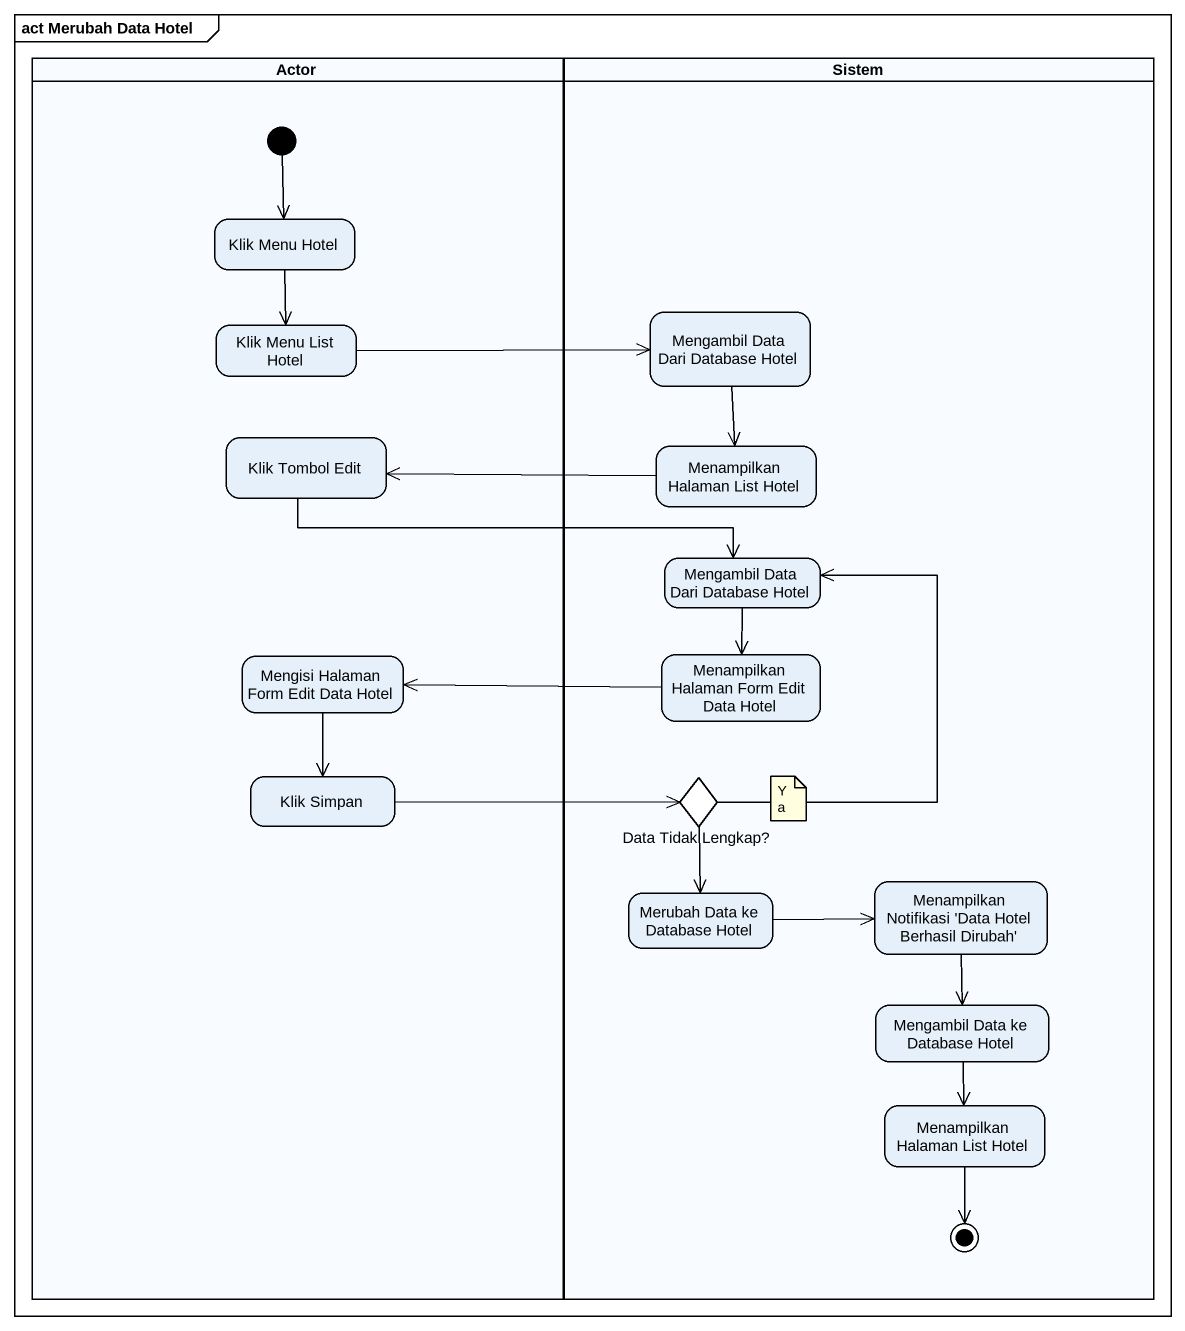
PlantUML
@startuml
mainframe act Merubah Data Hotel
hide empty description
state "Actor" as Actor_ <<partition>> {
  state "Klik Menu Hotel" as Klik_Menu_Hotel
  state "Klik Menu List Hotel" as Klik_Menu_List_Hotel
  state "Klik Tombol Edit" as Klik_Tombol_Edit
  state "Mengisi Halaman Form Edit Data Hotel" as Mengisi_Halaman_Form_Edit
  state "Klik Simpan" as Klik_Simpan
  [*] --> Klik_Menu_Hotel
}
state Sistem <<partition>> {
  state "Mengambil Data Dari Database Hotel" as Mengambil_Data_Dari
  state "Menampilkan Halaman List Hotel" as Menampilkan_Halaman_List
  state "Mengambil Data Dari Database Hotel" as Mengambil_Data_Dari_2
  state "Menampilkan Halaman Form Edit Data Hotel" as Menampilkan_Halaman_Form
  state "Data Tidak Lengkap?" as Data_Tidak_Lengkap <<choice>>
  state "Merubah Data ke Database Hotel" as Merubah_Data_ke_Database
  state "Menampilkan Notifikasi 'Data Hotel Berhasil Dirubah'" as Menampilkan_Notifikasi_Data
  state "Mengambil Data ke Database Hotel" as Mengambil_Data_ke_Database
  state "Menampilkan Halaman List Hotel" as Menampilkan_Halaman_List_2
  Menampilkan_Halaman_List_2 --> [*]
}
Klik_Menu_Hotel --> Klik_Menu_List_Hotel
Klik_Menu_List_Hotel -right-> Mengambil_Data_Dari
Mengambil_Data_Dari --> Menampilkan_Halaman_List
Klik_Tombol_Edit -right-> Mengambil_Data_Dari_2
Menampilkan_Halaman_List -left-> Klik_Tombol_Edit
Mengambil_Data_Dari_2 --> Menampilkan_Halaman_Form
Mengisi_Halaman_Form_Edit --> Klik_Simpan
Menampilkan_Halaman_Form -left-> Mengisi_Halaman_Form_Edit
Klik_Simpan -right-> Data_Tidak_Lengkap
Data_Tidak_Lengkap -up-> Mengambil_Data_Dari_2
Data_Tidak_Lengkap --> Merubah_Data_ke_Database
Merubah_Data_ke_Database -right-> Menampilkan_Notifikasi_Data
Menampilkan_Notifikasi_Data --> Mengambil_Data_ke_Database
Mengambil_Data_ke_Database --> Menampilkan_Halaman_List_2
note as N1
  Ya
end note
@enduml
